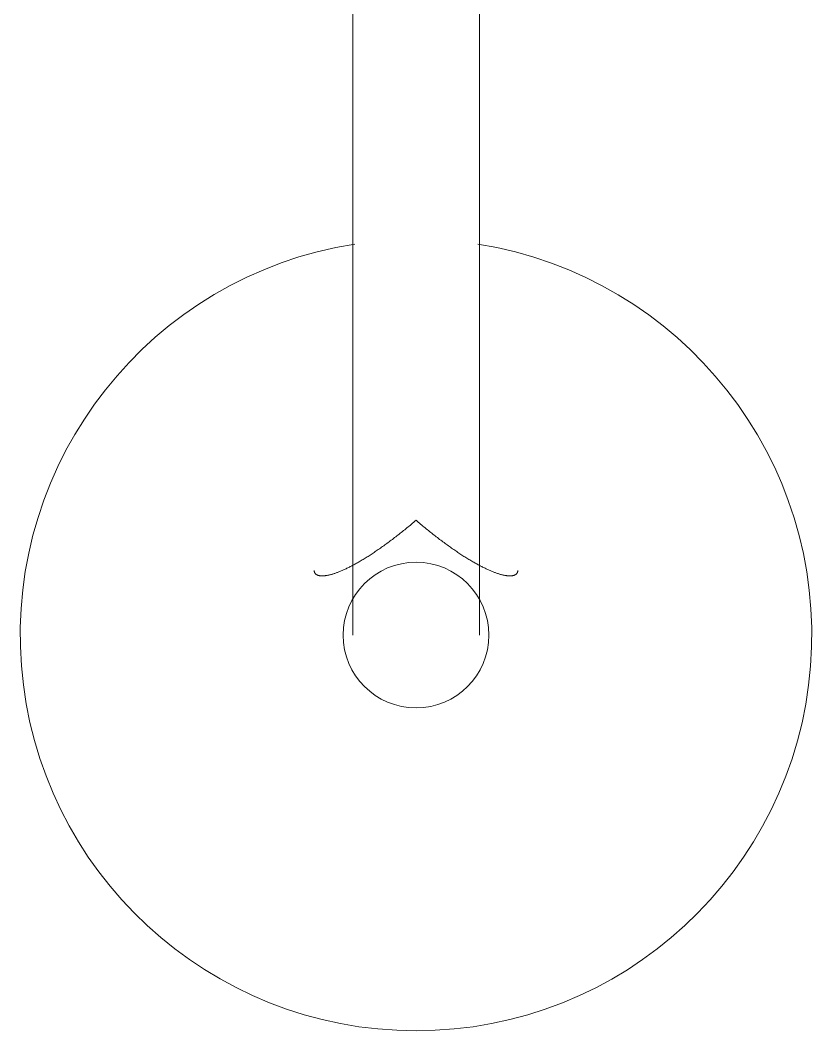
# Model space of a CAD drawing. Header units: millimetres. Extents: x -677815 to 476396, y -125373 to 39000.
# Drawn here: x 147853 to 148103, y -1035 to -715.8 of the extents above; entities that cross this region are included whole.
import ezdxf

# ---------------------------------------------------------------- set-up
doc = ezdxf.new("R2010")
doc.units = ezdxf.units.MM
doc.layers.add('AM_BOR', color=4, linetype='Continuous', lineweight=25)
doc.layers.add('Xref building Toll$0$P-SANR-FIXT', color=6, linetype='Continuous', lineweight=9)

# ---------------------------------------------------------------- blocks, each defined once
blk = doc.blocks.new('Xref building Toll$0$FP_425-MASTER GROUND FLOOR')
at = {"layer": 'Xref building Toll$0$P-SANR-FIXT'}
for p, q in [((60, 230), (60, 765)), ((62.36, 497.5), (40, 497.5))]:
    blk.add_line(p, q, dxfattribs=at)
blk = doc.blocks.new('Xref building Toll$0$FP_426-MASTER GROUND FLOOR')
at = {"layer": 'Xref building Toll$0$P-SANR-FIXT'}
for p, q in [((20, 765), (20, 230)), ((17.64, 497.5), (40, 497.5))]:
    blk.add_line(p, q, dxfattribs=at)
blk = doc.blocks.new('Xref building Toll$0$FP_427-MASTER GROUND FLOOR')
at = {"layer": 'Xref building Toll$0$P-SANR-FIXT'}
for p, q in [((62.11, 814.05), (61.84, 813.92)), ((62.36, 814.17), (62.11, 814.05)), ((62.62, 814.29), (62.36, 814.17)), ((62.87, 814.4), (62.62, 814.29)), ((63.13, 814.51), (62.87, 814.4)), ((63.37, 814.62), (63.13, 814.51)), ((63.62, 814.73), (63.37, 814.62)), ((63.86, 814.83), (63.62, 814.73)), ((64.1, 814.93), (63.86, 814.83)), ((64.33, 815.02), (64.1, 814.93)), ((64.57, 815.11), (64.33, 815.02)), ((64.8, 815.2), (64.57, 815.11)), ((65.02, 815.29), (64.8, 815.2)), ((65.25, 815.37), (65.02, 815.29)), ((65.47, 815.45), (65.25, 815.37)), ((65.69, 815.52), (65.47, 815.45)), ((65.9, 815.59), (65.69, 815.52)), ((66.11, 815.66), (65.9, 815.59)), ((66.32, 815.72), (66.11, 815.66)), ((66.52, 815.78), (66.32, 815.72)), ((66.72, 815.84), (66.52, 815.78)), ((66.92, 815.9), (66.72, 815.84)), ((67.12, 815.95), (66.92, 815.9)), ((67.31, 816), (67.12, 815.95)), ((67.5, 816.04), (67.31, 816)), ((67.68, 816.08), (67.5, 816.04)), ((67.86, 816.12), (67.68, 816.08)), ((68.04, 816.15), (67.86, 816.12)), ((68.21, 816.19), (68.04, 816.15)), ((68.38, 816.21), (68.21, 816.19)), ((68.55, 816.24), (68.38, 816.21)), ((68.71, 816.26), (68.55, 816.24)), ((68.87, 816.28), (68.71, 816.26)), ((69.03, 816.29), (68.87, 816.28)), ((69.18, 816.3), (69.03, 816.29)), ((69.33, 816.31), (69.18, 816.3)), ((69.48, 816.32), (69.33, 816.31)), ((69.62, 816.32), (69.48, 816.32)), ((69.76, 816.32), (69.62, 816.32)), ((69.89, 816.32), (69.76, 816.32)), ((70.02, 816.31), (69.89, 816.32)), ((70.15, 816.3), (70.02, 816.31)), ((70.27, 816.29), (70.15, 816.3)), ((70.39, 816.27), (70.27, 816.29)), ((70.51, 816.25), (70.39, 816.27)), ((70.62, 816.23), (70.51, 816.25)), ((70.73, 816.2), (70.62, 816.23)), ((70.83, 816.17), (70.73, 816.2)), ((70.93, 816.14), (70.83, 816.17)), ((71.03, 816.11), (70.93, 816.14)), ((71.12, 816.07), (71.03, 816.11)), ((71.21, 816.03), (71.12, 816.07)), ((71.29, 815.99), (71.21, 816.03)), ((71.38, 815.95), (71.29, 815.99)), ((71.45, 815.9), (71.38, 815.95)), ((71.53, 815.85), (71.45, 815.9)), ((71.6, 815.79), (71.53, 815.85)), ((71.66, 815.74), (71.6, 815.79)), ((71.72, 815.68), (71.66, 815.74)), ((71.78, 815.62), (71.72, 815.68)), ((71.83, 815.55), (71.78, 815.62)), ((71.88, 815.49), (71.83, 815.55)), ((71.93, 815.42), (71.88, 815.49)), ((71.97, 815.34), (71.93, 815.42)), ((72.01, 815.27), (71.97, 815.34)), ((72.04, 815.19), (72.01, 815.27)), ((72.07, 815.11), (72.04, 815.19)), ((72.1, 815.03), (72.07, 815.11)), ((72.12, 814.95), (72.1, 815.03)), ((72.14, 814.86), (72.12, 814.95)), ((72.15, 814.78), (72.14, 814.86)), ((72.16, 814.68), (72.15, 814.78)), ((72.17, 814.59), (72.16, 814.68)), ((56.39, 810.92), (56.09, 810.73)), ((56.7, 811.1), (56.39, 810.92)), ((57.01, 811.29), (56.7, 811.1)), ((57.31, 811.47), (57.01, 811.29)), ((57.61, 811.65), (57.31, 811.47)), ((57.91, 811.82), (57.61, 811.65)), ((58.21, 811.99), (57.91, 811.82)), ((58.5, 812.16), (58.21, 811.99)), ((58.79, 812.32), (58.5, 812.16)), ((59.08, 812.49), (58.79, 812.32)), ((59.37, 812.64), (59.08, 812.49)), ((59.66, 812.8), (59.37, 812.64)), ((59.94, 812.95), (59.66, 812.8)), ((60.22, 813.1), (59.94, 812.95)), ((60.5, 813.25), (60.22, 813.1)), ((60.77, 813.39), (60.5, 813.25)), ((61.04, 813.53), (60.77, 813.39)), ((61.31, 813.66), (61.04, 813.53)), ((61.58, 813.79), (61.31, 813.66)), ((61.84, 813.92), (61.58, 813.79)), ((51.56, 807.75), (51.23, 807.52)), ((51.9, 807.98), (51.56, 807.75)), ((52.23, 808.21), (51.9, 807.98)), ((52.56, 808.44), (52.23, 808.21)), ((52.89, 808.66), (52.56, 808.44)), ((53.22, 808.88), (52.89, 808.66)), ((53.54, 809.1), (53.22, 808.88)), ((53.87, 809.31), (53.54, 809.1)), ((54.19, 809.52), (53.87, 809.31)), ((54.51, 809.73), (54.19, 809.52)), ((54.83, 809.94), (54.51, 809.73)), ((55.15, 810.14), (54.83, 809.94)), ((55.46, 810.34), (55.15, 810.14)), ((55.77, 810.53), (55.46, 810.34)), ((56.09, 810.73), (55.77, 810.53)), ((47.11, 804.5), (46.76, 804.23)), ((47.46, 804.77), (47.11, 804.5)), ((47.81, 805.03), (47.46, 804.77)), ((48.15, 805.29), (47.81, 805.03)), ((48.5, 805.55), (48.15, 805.29)), ((48.84, 805.8), (48.5, 805.55)), ((49.19, 806.06), (48.84, 805.8)), ((49.53, 806.31), (49.19, 806.06)), ((49.87, 806.55), (49.53, 806.31)), ((50.21, 806.8), (49.87, 806.55)), ((50.55, 807.04), (50.21, 806.8)), ((50.89, 807.28), (50.55, 807.04)), ((51.23, 807.52), (50.89, 807.28)), ((43.22, 801.44), (42.86, 801.14)), ((43.58, 801.73), (43.22, 801.44)), ((43.93, 802.01), (43.58, 801.73)), ((44.29, 802.3), (43.93, 802.01)), ((44.64, 802.58), (44.29, 802.3)), ((45, 802.86), (44.64, 802.58)), ((45.35, 803.14), (45, 802.86)), ((45.7, 803.42), (45.35, 803.14)), ((46.06, 803.69), (45.7, 803.42)), ((46.41, 803.96), (46.06, 803.69)), ((46.76, 804.23), (46.41, 803.96)), ((40.36, 799.05), (40, 798.74)), ((40.72, 799.36), (40.36, 799.05)), ((41.07, 799.66), (40.72, 799.36)), ((41.43, 799.96), (41.07, 799.66)), ((41.79, 800.26), (41.43, 799.96)), ((42.15, 800.56), (41.79, 800.26)), ((42.51, 800.85), (42.15, 800.56)), ((42.86, 801.14), (42.51, 800.85))]:
    blk.add_line(p, q, dxfattribs=at)
at = {"layer": 'Xref building Toll$0$P-SANR-FIXT', "flags": 128}
blk.add_lwpolyline([(60, 765), (60, 767.8), (60, 770.59), (60, 773.38), (60, 776.15), (60, 778.91), (60, 781.64), (60, 784.34), (60, 787.02), (60, 789.66), (60, 792.26), (60, 794.82), (60, 797.32), (60, 799.78), (60, 802.18), (60, 804.52), (60, 806.8), (60, 809.02), (60, 811.16), (60, 813.22), (60, 815.21), (60, 817.13), (60, 818.95), (60, 820.69), (60, 822.34), (60, 823.9), (60, 825.37), (60, 826.74), (60, 828.01), (60, 829.18), (60, 830.24), (60, 831.2), (60, 832.06), (60, 832.81), (60, 833.45), (60, 833.98), (60, 834.4), (60, 834.71), (60, 834.91), (60, 835)], dxfattribs=at)
blk = doc.blocks.new('Xref building Toll$0$FP_428-MASTER GROUND FLOOR')
at = {"layer": 'Xref building Toll$0$P-SANR-FIXT'}
for p, q in [((7.83, 814.59), (7.84, 814.68)), ((7.84, 814.68), (7.85, 814.78)), ((7.85, 814.78), (7.86, 814.86)), ((7.86, 814.86), (7.88, 814.95)), ((7.88, 814.95), (7.9, 815.03)), ((7.9, 815.03), (7.93, 815.11)), ((7.93, 815.11), (7.96, 815.19)), ((7.96, 815.19), (7.99, 815.27)), ((7.99, 815.27), (8.03, 815.34)), ((8.03, 815.34), (8.07, 815.42)), ((8.07, 815.42), (8.12, 815.49)), ((8.12, 815.49), (8.17, 815.55)), ((8.17, 815.55), (8.22, 815.62)), ((8.22, 815.62), (8.28, 815.68)), ((8.28, 815.68), (8.34, 815.74)), ((8.34, 815.74), (8.4, 815.79)), ((8.4, 815.79), (8.47, 815.85)), ((8.47, 815.85), (8.55, 815.9)), ((8.55, 815.9), (8.62, 815.95)), ((8.62, 815.95), (8.71, 815.99)), ((8.71, 815.99), (8.79, 816.03)), ((8.79, 816.03), (8.88, 816.07)), ((8.88, 816.07), (8.97, 816.11)), ((8.97, 816.11), (9.07, 816.14)), ((9.07, 816.14), (9.17, 816.17)), ((9.17, 816.17), (9.27, 816.2)), ((9.27, 816.2), (9.38, 816.23)), ((9.38, 816.23), (9.49, 816.25)), ((9.49, 816.25), (9.61, 816.27)), ((9.61, 816.27), (9.73, 816.29)), ((9.73, 816.29), (9.85, 816.3)), ((9.85, 816.3), (9.98, 816.31)), ((9.98, 816.31), (10.11, 816.32)), ((10.11, 816.32), (10.24, 816.32)), ((10.24, 816.32), (10.38, 816.32)), ((10.38, 816.32), (10.52, 816.32)), ((10.52, 816.32), (10.67, 816.31)), ((10.67, 816.31), (10.82, 816.3)), ((10.82, 816.3), (10.97, 816.29)), ((10.97, 816.29), (11.13, 816.28)), ((11.13, 816.28), (11.29, 816.26)), ((11.29, 816.26), (11.45, 816.24)), ((11.45, 816.24), (11.62, 816.21)), ((11.62, 816.21), (11.79, 816.19)), ((11.79, 816.19), (11.96, 816.15)), ((11.96, 816.15), (12.14, 816.12)), ((12.14, 816.12), (12.32, 816.08)), ((12.32, 816.08), (12.5, 816.04)), ((12.5, 816.04), (12.69, 816)), ((12.69, 816), (12.88, 815.95)), ((12.88, 815.95), (13.08, 815.9)), ((13.08, 815.9), (13.28, 815.84)), ((13.28, 815.84), (13.48, 815.78)), ((13.48, 815.78), (13.68, 815.72)), ((13.68, 815.72), (13.89, 815.66)), ((13.89, 815.66), (14.1, 815.59)), ((14.1, 815.59), (14.31, 815.52)), ((14.31, 815.52), (14.53, 815.45)), ((14.53, 815.45), (14.75, 815.37)), ((14.75, 815.37), (14.98, 815.29)), ((14.98, 815.29), (15.2, 815.2)), ((15.2, 815.2), (15.43, 815.11)), ((15.43, 815.11), (15.67, 815.02)), ((15.67, 815.02), (15.9, 814.93)), ((15.9, 814.93), (16.14, 814.83)), ((16.14, 814.83), (16.38, 814.73)), ((16.38, 814.73), (16.63, 814.62)), ((16.63, 814.62), (16.87, 814.51)), ((16.87, 814.51), (17.13, 814.4)), ((17.13, 814.4), (17.38, 814.29)), ((17.38, 814.29), (17.64, 814.17)), ((17.64, 814.17), (17.89, 814.05)), ((17.89, 814.05), (18.16, 813.92)), ((18.16, 813.92), (18.42, 813.79)), ((18.42, 813.79), (18.69, 813.66)), ((18.69, 813.66), (18.96, 813.53)), ((18.96, 813.53), (19.23, 813.39)), ((19.23, 813.39), (19.5, 813.25)), ((19.5, 813.25), (19.78, 813.1)), ((19.78, 813.1), (20.06, 812.95)), ((20.06, 812.95), (20.34, 812.8)), ((20.34, 812.8), (20.63, 812.64)), ((20.63, 812.64), (20.92, 812.49)), ((20.92, 812.49), (21.21, 812.32)), ((21.21, 812.32), (21.5, 812.16)), ((21.5, 812.16), (21.79, 811.99)), ((21.79, 811.99), (22.09, 811.82)), ((22.09, 811.82), (22.39, 811.65)), ((22.39, 811.65), (22.69, 811.47)), ((22.69, 811.47), (22.99, 811.29)), ((22.99, 811.29), (23.3, 811.1)), ((23.3, 811.1), (23.61, 810.92)), ((23.61, 810.92), (23.91, 810.73)), ((23.91, 810.73), (24.23, 810.53)), ((24.23, 810.53), (24.54, 810.34)), ((24.54, 810.34), (24.85, 810.14)), ((24.85, 810.14), (25.17, 809.94)), ((25.17, 809.94), (25.49, 809.73)), ((25.49, 809.73), (25.81, 809.52)), ((25.81, 809.52), (26.13, 809.31)), ((26.13, 809.31), (26.46, 809.1)), ((26.46, 809.1), (26.78, 808.88)), ((26.78, 808.88), (27.11, 808.66)), ((27.11, 808.66), (27.44, 808.44)), ((27.44, 808.44), (27.77, 808.21)), ((27.77, 808.21), (28.1, 807.98)), ((28.1, 807.98), (28.44, 807.75)), ((28.44, 807.75), (28.77, 807.52)), ((28.77, 807.52), (29.11, 807.28)), ((29.11, 807.28), (29.45, 807.04)), ((29.45, 807.04), (29.79, 806.8)), ((29.79, 806.8), (30.13, 806.55)), ((30.13, 806.55), (30.47, 806.31)), ((30.47, 806.31), (30.81, 806.06)), ((30.81, 806.06), (31.16, 805.8)), ((31.16, 805.8), (31.5, 805.55)), ((31.5, 805.55), (31.85, 805.29)), ((31.85, 805.29), (32.19, 805.03)), ((32.19, 805.03), (32.54, 804.77)), ((32.54, 804.77), (32.89, 804.5)), ((32.89, 804.5), (33.24, 804.23)), ((33.24, 804.23), (33.59, 803.96)), ((33.59, 803.96), (33.94, 803.69)), ((33.94, 803.69), (34.3, 803.42)), ((34.3, 803.42), (34.65, 803.14)), ((34.65, 803.14), (35, 802.86)), ((35, 802.86), (35.36, 802.58)), ((35.36, 802.58), (35.71, 802.3)), ((35.71, 802.3), (36.07, 802.01)), ((36.07, 802.01), (36.42, 801.73)), ((36.42, 801.73), (36.78, 801.44)), ((36.78, 801.44), (37.14, 801.14)), ((37.14, 801.14), (37.49, 800.85)), ((37.49, 800.85), (37.85, 800.56)), ((37.85, 800.56), (38.21, 800.26)), ((38.21, 800.26), (38.57, 799.96)), ((38.57, 799.96), (38.93, 799.66)), ((38.93, 799.66), (39.28, 799.36)), ((39.28, 799.36), (39.64, 799.05)), ((39.64, 799.05), (40, 798.74))]:
    blk.add_line(p, q, dxfattribs=at)
at = {"layer": 'Xref building Toll$0$P-SANR-FIXT', "flags": 128}
blk.add_lwpolyline([(20, 835), (20, 834.94), (20, 834.78), (20, 834.5), (20, 834.11), (20, 833.6), (20, 832.99), (20, 832.27), (20, 831.45), (20, 830.51), (20, 829.47), (20, 828.33), (20, 827.09), (20, 825.75), (20, 824.31), (20, 822.77), (20, 821.15), (20, 819.43), (20, 817.63), (20, 815.74), (20, 813.77), (20, 811.72), (20, 809.6), (20, 807.41), (20, 805.15), (20, 802.82), (20, 800.44), (20, 797.99), (20, 795.5), (20, 792.95), (20, 790.37), (20, 787.74), (20, 785.07), (20, 782.37), (20, 779.65), (20, 776.9), (20, 774.13), (20, 771.35), (20, 768.55), (20, 765.76), (20, 765)], dxfattribs=at)
blk = doc.blocks.new('Xref building Toll$0$Safety_Shower_amp_Eye_Wash_6042 - Existing-V389-MASTER GROUND FLOOR')
at = {"layer": 'Xref building Toll$0$P-SANR-FIXT'}
for radius, start, end in [(125, 90, 260.9977), (125, 278.9119, 90), (23, 90, 270), (23, 270, 90)]:
    blk.add_arc((40, 835), radius, start, end, dxfattribs=at)
for name in ['Xref building Toll$0$FP_428-MASTER GROUND FLOOR', 'Xref building Toll$0$FP_427-MASTER GROUND FLOOR', 'Xref building Toll$0$FP_426-MASTER GROUND FLOOR', 'Xref building Toll$0$FP_425-MASTER GROUND FLOOR']:
    blk.add_blockref(name, (0, 0), dxfattribs=at)
blk = doc.blocks.new('Xref building Toll$0$building block 28092016')
at = {"layer": 'Xref building Toll$0$P-SANR-FIXT', "rotation": 180}
blk.add_blockref('Xref building Toll$0$Safety_Shower_amp_Eye_Wash_6042 - Existing-V389-MASTER GROUND FLOOR', (870567.64, -671574.46), dxfattribs=at)
blk = doc.blocks.new('Xref building Toll')
blk.add_blockref('Xref building Toll$0$building block 28092016', (-722549.64, 671499.46))

msp = doc.modelspace()

# ---------------------------------------------------------------- block references
at = {"layer": 'AM_BOR'}
msp.add_blockref('Xref building Toll', (0, 0), dxfattribs=at)

doc.saveas('drawing.dxf')
